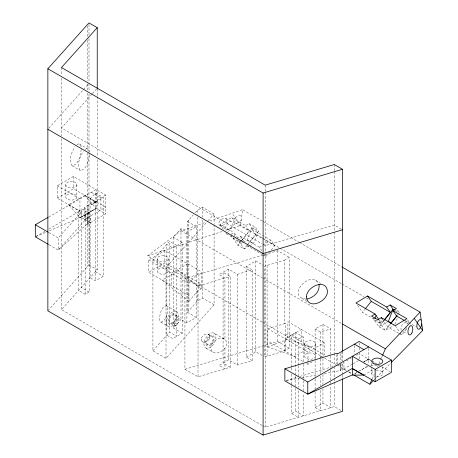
<?xml version="1.0" encoding="UTF-8"?>
<svg xmlns="http://www.w3.org/2000/svg" width="458" height="458" viewBox="0 0 458 458"><rect width="100%" height="100%" fill="white"/><g stroke="black" fill="none" stroke-linecap="round" stroke-linejoin="round"><path stroke-width="0.34" stroke-dasharray="2.29 1.72" d="M96.169 201.703L91.445 204.629L96.169 201.703L105.638 207.159L105.643 213.886L87.547 224.323L87.14 224.088L87.14 205.745M359.181 358.917L359.181 353.542L371.02 360.583M174.509 323.508L174.509 324.316M178.952 319.358L178.952 318.55M81.181 149.325C80.442 155.136 78.816 164.456 72.175 165.79C67.801 160.437 71.849 151.953 74.963 146.697M201.314 338.989L201.314 339.79M209.901 337.225L209.901 336.418M89.407 154.569C88.549 160.145 86.877 169.758 80.224 170.468C76.24 164.737 80.11 156.436 83.471 151.117M225.742 230.3L240.599 225.433L242.568 209.632L262.36 221.059M174.779 321.762L175.334 320.039A5.032 1.889 -73.4 0 1 178.128 316.93L178.683 317.405A4.408 1.655 -73.4 0 1 178.683 321.069L178.128 322.827A5.032 1.889 -73.4 0 1 175.334 325.941L170.09 322.947M166.855 314.583C166.655 318.19 159.802 327.081 159.516 318.453C159.905 314.451 161.542 305.039 166.855 305.955A8.25 3.097 -73.4 0 1 166.861 314.589L166.855 335.239L172.758 338.645L182.187 333.195L182.187 242.419L173.29 237.278L180.99 228.697L186.893 232.103L196.327 226.658L196.327 317.434L186.893 322.884L180.99 319.478L180.99 228.697M234.994 234.032L233.219 238.572L239.494 242.196L241.269 237.656M243.187 242.276L247.303 239.923L252.043 227.792L249.072 223.51L245.602 225.599L231.685 217.561L220.069 224.546L224.122 230.391M249.461 245.9L253.577 243.541L258.318 231.416L255.346 227.134L249.072 223.51M394.893 324.35L397.384 317.966M372.142 379.092L374.398 373.934M377.501 366.847L378.629 364.27M378.909 363.623L381.165 358.471M381.451 357.824L382.293 355.895M209.38 338.823L208.304 340.248A5.032 3.647 -41.9 0 1 202.911 341.863L201.835 341.078A4.408 3.2 -41.9 0 1 201.835 337.42L202.911 335.96A5.032 3.647 -41.9 0 1 208.304 334.351L212.249 336.59A4.632 2.674 -60 0 1 210.783 343.769A4.632 2.674 -60 0 1 206.77 341.45A4.632 2.674 -60 0 1 212.249 336.59M224.941 348.12L224.941 368.776L219.039 365.37L228.473 359.919L237.376 365.055L252.244 360.612L252.244 269.831L237.376 274.279L228.473 269.138L219.039 274.588L224.941 277.995L224.941 339.493A8.25 5.983 -41.9 0 1 224.952 348.126C222.411 351.63 217.407 354.343 213.176 352.317L205.671 347.983M241.801 240.29L240.473 241.933L226.555 233.901L227.884 232.252M228.324 231.708L235.412 222.937L231.685 217.561M242.242 239.74L249.329 230.975L245.602 225.599M240.988 241.481L237.891 245.311L244.166 248.934L248.871 246.238M241.429 240.931L252.043 227.792L258.318 231.416L247.704 244.555M247.635 244.463L255.604 234.593L251.877 229.223L255.346 227.134M247.263 245.099L244.166 248.934L238.332 240.519M262.778 254.814L265.863 256.594L269.407 252.209M271.176 250.016L274.72 245.631L270.993 240.255L262.972 235.63M383.747 320.634L381.537 323.377L362.421 312.339L364.631 309.602M383.821 320.732L378.955 326.754L385.23 330.373L393.468 325.661M398.7 333.287L387.811 327.001L390.021 324.258M390.096 324.356L385.23 330.373L377.85 319.73M397.613 315.047L399.382 312.86L396.41 308.577M399.307 333.636L401.729 335.033L407.483 327.911M188.982 301.416L197.621 290.91L201.188 288.855L201.165 271.583L164.84 250.618L148.61 259.984L148.61 272.281L188.982 295.559L188.982 301.416L162.138 280.096L178.322 270.695L201.188 288.855M48.811 128.211L88.989 83.419L88.989 91.268M91.995 94.027L61.475 128.051L262.119 243.891M92.47 93.501L97.239 88.182L97.239 96.043M78.633 211.791L81.312 208.796L89.173 213.336L89.173 292.038L85.245 294.305L78.633 290.486L78.633 211.791L85.245 215.609L89.173 213.336M90.089 199.018L95.453 193.036L103.313 197.575L103.313 276.277L95.453 280.811L90.089 277.714L90.089 199.018L95.453 202.115L103.313 197.575M48.943 244.709L58.235 250.068L58.235 237.965L85.154 207.955L84.226 207.422L84.226 219.525L85.154 220.063L85.154 207.955M87.547 224.323L87.547 218.082L88.423 217.103M47.861 310.833L88.989 264.982L88.989 152.606M262.119 425.453L61.475 309.614L97.239 269.745L97.239 158.949M214.086 224.689L214.086 304.747L166.019 358.339L152.915 350.776L152.915 259.995L169.609 241.383L176.794 245.534L176.794 336.309L169.609 332.165L169.609 241.383M196.327 317.434L187.431 312.299L187.431 221.517L193.385 214.876M195.268 212.781L197.621 210.153L202.55 207.308L214.086 213.972L214.086 223.979M166.019 358.339L166.019 267.558L207.394 221.432M207.869 220.899L214.086 213.972M188.982 295.559L188.965 283.284L197.621 273.632L198.909 272.888L198.909 290.172M152.915 350.776L169.609 332.165M182.187 333.195L173.29 328.06L180.99 319.478M187.431 312.299L197.621 300.935L202.55 298.089L214.086 304.747M374.129 379.934L375.543 378.497M376.487 377.535L390.628 363.154M87.14 224.088L58.235 250.068L87.14 217.848L87.547 218.082M262.148 322.043L147.602 255.913L181.013 230.803L205.934 222.233M76.778 144.739C78.627 142.713 81.238 144.785 81.072 147.115M85.028 149.503C87.077 147.316 89.653 149.886 89.373 152.279M231.09 234.319L233.986 232.578L237.341 237.421M236.786 238.292L240.261 236.202L259.377 247.24L262.211 251.333M259.377 247.24L270.993 240.255M68.597 204.726L79.95 211.264L57.17 198.119L57.17 185.822L73.394 176.456L96.169 189.601L96.186 208.424L79.967 217.808L68.597 204.726L84.816 195.343L96.186 201.892L91.445 204.629M48.766 216.972L96.169 189.601L105.638 195.056L105.638 207.159L84.226 219.525M105.638 195.056L84.226 207.422M198.909 285.185L201.188 283.863L164.84 262.909L148.61 272.281M57.17 198.119L73.394 188.753L96.169 201.898M35.93 236.488L45.102 231.193M48.766 229.074L79.944 211.075M182.187 242.419L172.758 247.864L166.855 244.458L166.855 305.955M252.244 360.612L246.341 357.206L246.341 266.424L255.776 260.98L263.487 265.428M284.355 260.23L289.284 257.385L289.284 348.166L284.355 351.011L264.672 356.897L264.672 266.115L284.355 260.23L284.355 323.703L267.638 328.701L267.672 346.843L294.454 356.49L304.295 362.169M284.355 323.703L285.643 322.964L285.643 340.248L267.672 346.843M246.341 357.206L255.776 351.755L263.487 356.21M291.729 367.013L291.729 334.821L295.656 332.548L303.522 337.088L303.522 363.56M315.098 359.69L315.098 328.924L322.959 324.39L330.819 328.924L330.819 368.993M267.638 328.701L307.988 352.002L324.218 342.63L324.218 354.927L320.01 357.355M306.757 363.589L307.988 364.299L313.398 361.173M338.342 365.564L341.954 363.48L341.954 369.909L340.26 370.224L340.26 363.984M346.425 360.898L351.366 358.047M352.483 364.127L341.954 369.909M353.089 363.778L359.175 360.263M368.638 359.192L363.898 361.929L368.633 359.204L372.222 361.265M357.223 372.308L354.028 374.157L357.057 372.394M367.688 366.274L359.507 370.997L367.419 366.423M291.729 385.613L291.729 413.517L295.656 411.25L303.522 415.79L303.522 393.611M315.098 391.888L315.098 407.626L322.959 403.086L330.819 407.626L330.819 385.447M285.643 335.256L287.927 333.945L324.218 354.927M285.643 340.248L287.927 338.931L310.73 347.141L294.454 356.49L267.672 340.987M356.227 355.242L358.001 354.223M363.898 361.734L368.633 359.009M363.738 375.113L373.367 369.572M242.597 242.614L237.891 245.311L230.901 235.223M388.367 321.361L378.955 326.754L373.121 318.339M80.98 217.218L48.445 231.193M35.976 236.557L45.823 232.326M80.9 217.241L96.186 208.424L105.643 213.886M209.764 220.916L242.568 209.632M147.602 255.913L222.514 231.359M230.265 367.184L223.08 363.034L223.08 272.252L230.265 276.403L230.265 367.184L198.028 376.82L184.929 369.257L184.929 278.475L277.748 250.721L289.284 257.385M184.929 278.475L198.028 286.038L230.265 276.403M184.929 369.257L277.748 341.502L289.284 348.166M291.729 334.821L298.341 338.639L303.522 337.088M315.098 328.924L320.463 332.021L330.819 328.924M286.221 380.501L297.168 377.232M299.904 376.413L334.1 366.188M262.737 425.808L265.211 427.24L334.271 406.595L341.342 410.677M286.176 380.661L299.343 378.199M301.977 377.707L317.778 374.747M324.367 373.516L340.672 370.459L340.672 364.225M305.778 299.091C286.256 296.916 309.511 269.607 318.55 283.273M370.762 365.73L379.985 365.759M166.191 305.566L176.668 311.555A8.525 4.923 -60 0 1 173.966 324.756A8.525 4.923 -60 0 1 166.58 320.497A8.525 4.923 -60 0 1 176.668 311.555M225.805 218.443L231.078 221.472M403.355 331.563L406.95 333.63M341.342 229.114L334.271 225.033L265.211 245.683L262.737 244.251M262.978 221.42L298.856 242.133M299.475 242.488L341.536 266.774M395.391 310.553L399.382 312.86M251.877 229.223L262.36 235.275M262.274 237.948L240.599 225.433L232.132 213.222M262.892 238.303L279.615 247.955M280.233 248.316L341.548 283.714M342.166 284.075L363.847 296.589M366.32 298.021L368.18 299.091M405.341 320.543L416.488 326.983M235.412 222.937L249.329 230.975M255.604 234.593L274.72 245.631M404.534 320.583L408.771 323.027M247.303 239.923L253.577 243.541M220.069 224.546L233.986 232.578M79.337 144.001L87.587 148.764M315.636 280.428L320.938 283.491M246.748 245.557L262.165 254.459M374.283 320.016L380.558 323.64L382.333 319.1L387.811 327.001M187.431 221.517L196.327 226.658M72.175 165.79L80.425 170.553M301.805 298.364L307.106 301.427M246.341 266.424L252.244 269.831M181.013 230.803L262.148 277.645M262.766 278.006L342.046 323.772M91.445 192.331L100.92 197.787L100.92 209.89M371.621 360.927L376.396 363.686L372.818 361.608M381.789 366.795L390.199 371.656M57.17 185.822L79.944 198.972L79.967 217.808M324.218 342.63L287.899 321.659L287.927 338.931M346.317 370.413L343.958 369.051L343.958 362.324L342.521 363.154L342.521 374.61M348.681 371.776L351.63 373.476M262.772 322.403L322.209 356.719M324.688 358.15L335.834 364.585M336.453 364.94L346.357 370.665M348.836 372.091L351.309 373.522M152.915 259.995L166.019 267.558M340.26 370.224L340.672 370.459M148.61 259.984L188.965 283.284M48.943 232.601L58.235 237.965M88.989 264.982L97.239 269.745M174.721 314.921A4.632 2.674 -60 0 1 173.25 322.1A4.632 2.674 -60 0 1 169.237 319.781A4.632 2.674 -60 0 1 174.721 314.921L178.288 316.982M95.453 271.737L103.313 276.277M202.596 341.72L207.617 344.616M315.098 407.626L320.463 410.723L320.463 389.976M160.758 322.054L168.143 326.319M89.173 292.038L81.312 287.498L81.312 208.796M291.729 413.517L298.341 417.335L298.341 390.147M219.932 225.651L226.985 229.739M406.252 322.604L407.964 323.6M214.195 333.224A8.525 4.923 -60 0 1 211.493 346.425A8.525 4.923 -60 0 1 204.113 342.166A8.525 4.923 -60 0 1 214.195 333.224L224.941 339.493C218.025 334.472 205.734 346.305 213.176 352.317M208.619 334.495L209.38 335.13A4.408 3.2 -41.9 0 1 209.38 338.788M175.174 325.884L174.779 325.461A4.408 1.655 -73.4 0 1 174.779 321.797M84.816 195.343L96.186 208.424L80.963 217.201L90.426 222.674L90.426 215.947M407.603 319.776L409.463 322.461M395.243 325.678L399.702 332.113M400.103 332.697L401.729 335.033M379.19 319.993L381.537 323.377M357.555 305.326L362.421 312.339M264.243 254.253L265.863 256.594M240.261 236.202L243.616 241.045M225.742 232.727L226.555 233.901M301.456 341.777L301.45 329.485L285.214 338.851L285.219 351.149M187.614 276.054L187.608 263.762L171.384 273.134L171.389 285.426M382.831 366.726L382.831 373.562A5.559 3.212 0 0 1 376.132 376.699M371.713 363.314L371.713 368.095M371.713 368.776L371.713 373.562A5.559 3.212 0 0 0 374.575 376.367M368.633 348.332L368.638 364.419M359.181 342.859L359.181 347.135M359.181 347.845L359.181 350.691M354.452 345.584L354.452 354.131M342.521 351.761L342.521 361.019M342.521 375.32L342.521 378.142M341.954 351.378L341.954 360.629M340.672 353.542L340.672 362.089M337.758 353.799L337.758 363.767M336.836 354.687L336.836 363.944M334.271 164.514L334.271 170.92M334.271 171.636L334.271 231.467M334.271 232.183L334.271 352.981M334.271 353.696L334.271 365.85M334.271 366.566L334.271 377.999M334.271 378.714L334.271 381.577M334.271 382.287L334.271 406.595M330.819 369.709L330.819 381.153M330.819 381.869L330.819 384.731M322.959 324.39L322.959 358.013M322.959 358.728L322.959 371.61M322.959 374.467L322.959 384.485M322.959 388.779L322.959 403.086M320.463 332.021L320.463 358.494M320.463 359.209L320.463 373.522M320.463 376.379L320.463 385.682M315.648 343.844L315.648 356.141M315.098 360.406L315.098 378.291M315.098 379.006L315.098 389.025M307.988 352.002L307.988 362.249M307.988 362.931L307.988 364.299M304.53 343.844L304.53 356.141M303.522 364.276L303.522 380.014M303.522 380.73L303.522 390.748M298.341 338.639L298.341 365.106M298.341 365.822L298.341 377.272M298.341 377.987L298.341 387.285M295.656 332.548L295.656 375.474M295.656 376.19L295.656 387.64M295.656 388.355L295.656 411.25M291.729 367.728L291.729 371.306M291.729 374.169L291.729 384.897M284.355 340.987L284.355 351.011M277.748 250.721L277.748 341.502M267.088 265.394L267.088 356.175M265.211 185.158L265.211 191.57M265.211 192.28L265.211 427.24M255.776 260.98L255.776 351.755M237.376 274.279L237.376 365.055M228.473 269.138L228.473 359.919M202.55 207.308L202.55 217.315M202.55 220.178L202.55 298.089M198.028 286.038L198.028 376.82M197.621 210.153L197.621 214.436M197.621 217.287L197.621 273.632M197.621 290.91L197.621 300.935M188.679 220.121L188.679 310.902M186.893 232.103L186.893 322.884M173.29 237.278L173.29 328.06M168.298 258.776L168.298 271.067M164.84 250.618L164.84 262.909M157.18 258.776L157.18 271.067M97.239 96.758L97.239 156.086M95.453 193.036L95.453 280.811M88.989 24.326L88.989 35.003M88.989 38.564L88.989 82.709M88.989 94.119L88.989 151.89M88.423 205.001L88.423 223.533M87.364 26.135L87.364 37.527M87.364 40.373L87.364 80.957M87.364 83.808L87.364 90.232M87.364 93.094L87.364 150.276M87.364 153.138L87.364 266.791M85.245 215.609L85.245 294.305M76.858 184.614L76.858 196.906M73.394 176.456L73.394 188.753M65.74 184.614L65.74 196.906M61.475 67.532L61.475 75.364M61.475 78.215L61.475 135.917M61.475 138.774L61.475 309.614M376.132 370.419A5.559 3.212 0 0 1 382.831 373.562M371.713 373.562A5.559 3.212 0 0 1 374.575 370.751M241.32 219.645A5.021 3.086 -38.2 0 1 239.316 221.855A5.101 3.137 -38.2 0 1 238.492 222.399M238.521 222.479A4.735 2.914 -38.3 0 1 233.746 222.474A4.735 2.914 -38.3 0 1 235.246 217.756M401.363 330.258A4.632 2.674 -60 0 1 402.988 323.932A4.632 2.674 -60 0 1 407.385 324.001M406.761 327.625A4.632 2.674 -60 0 1 404.672 330.218M235.309 217.808A5.095 3.137 -38.2 0 1 236.065 217.166A4.763 2.931 -38.2 0 1 241.641 216.542M68.036 187.213A5.559 3.212 0 0 0 76.829 184.94A5.559 3.212 0 0 0 69.032 181.683A5.559 3.212 0 0 0 68.036 187.213M68.036 199.505A5.559 3.212 0 0 0 76.829 197.238A5.559 3.212 0 0 0 69.032 193.98A5.559 3.212 0 0 0 68.036 199.505M173.508 323.062A6.04 3.487 -60 0 0 175.425 313.701A6.04 3.487 -60 0 0 168.275 320.039A6.04 3.487 -60 0 0 173.508 323.062M159.481 261.369A5.559 3.212 0 0 0 168.269 259.102A5.559 3.212 0 0 0 160.472 255.845A5.559 3.212 0 0 0 159.481 261.369M159.481 273.666A5.559 3.212 0 0 0 168.269 271.399A5.559 3.212 0 0 0 160.472 268.142A5.559 3.212 0 0 0 159.481 273.666M306.826 346.443A5.559 3.212 0 0 0 315.619 344.176A5.559 3.212 0 0 0 307.822 340.912A5.559 3.212 0 0 0 306.826 346.443M306.826 358.74A5.559 3.212 0 0 0 315.619 356.473A5.559 3.212 0 0 0 307.822 353.21A5.559 3.212 0 0 0 306.826 358.74M211.041 344.731A6.04 3.487 -60 0 0 212.953 335.37A6.04 3.487 -60 0 0 205.808 341.708A6.04 3.487 -60 0 0 211.041 344.731M229.613 228.989A4.632 2.674 -60 0 0 231.53 221.718A4.632 2.674 -60 0 0 225.949 226.109A4.632 2.674 -60 0 0 229.613 228.989M222.411 225.559A4.757 2.931 -38.3 0 0 226.67 219.187A4.757 2.931 -38.3 0 0 219.519 221.386A4.757 2.931 -38.3 0 0 222.411 225.559"/><path stroke-width="0.69" d="M374.787 318.716L376.058 315.476M353.788 374.953L369.887 384.245L371.862 379.734M382.579 355.248L385.396 348.807L420.1 312.133L342.16 267.134M365.078 309.053L371.278 301.381L367.545 296.005L355.929 302.984L375.05 314.022L378.795 319.426M384.193 320.09L390.393 312.413L386.666 307.043L367.545 296.005M384.262 320.182L393.107 309.236L390.136 304.954L386.666 307.043M390.468 323.709L396.668 316.037L392.941 310.661L396.41 308.577L390.136 304.954M390.537 323.806L397.172 315.596M342.521 378.852L342.521 411.353L263.104 435.1L47.861 310.833L47.861 68.752L88.989 22.9L97.239 27.663L97.239 88.182M97.239 27.663L61.475 67.532L265.211 185.158L334.271 164.514L342.521 169.277L342.521 351.051M369.887 384.245L373.184 380.89M391.573 362.198L422.682 330.556L420.1 312.133M375.05 314.022L371.575 316.112L377.85 319.73L381.325 317.646L395.243 325.678L406.859 318.699L392.941 310.661M48.325 244.349L35.318 236.843L35.318 224.735L48.159 217.327M391.401 360.051L375.171 369.423L352.397 356.272L352.385 375.085L363.732 375.119L352.402 368.564L375.171 381.714L391.401 372.348L391.401 360.051L359.181 341.439L337.758 353.799L336.836 353.267L284.859 368.805L284.859 380.907L307.77 394.138L352.895 374.718M284.859 368.805L307.77 382.035L368.633 346.906M352.397 368.375L307.77 394.138L307.77 382.035M47.861 68.752L263.104 193.018L342.521 169.277M342.521 229.796L263.104 253.537L47.861 129.27M306.751 299.005C313.444 298.021 320.222 291.632 318.986 284.47M394.819 310.226L393.107 309.236L388.367 321.361L391.218 323.01M371.278 301.381L390.393 312.413M396.668 316.037L403.927 320.228M342.664 324.132L385.396 348.807M35.318 224.735L48.325 232.246M354.452 344.158L363.898 349.631M414.215 318.35L422.682 330.556M381.325 317.646L381.995 318.613M375.171 369.423L375.171 381.714M263.104 193.018L263.104 435.1M421.738 323.817A5.021 2.439 -79.6 0 1 420.976 326.731A5.107 2.479 -79.6 0 1 420.576 327.527M420.621 327.625A4.74 2.313 -79.8 0 1 417.519 328.569A4.74 2.313 -79.8 0 1 417.324 322.873M417.393 322.93A5.107 2.473 -79.5 0 1 417.725 322.048M417.753 322.083A4.769 2.313 -79.5 0 1 421.188 320.194M306.505 296.818C307.61 310.707 327.71 301.473 327.436 291.5C326.331 277.617 306.23 286.851 306.505 296.818M374.009 363.864A5.559 3.212 0 0 0 382.802 361.597A5.559 3.212 0 0 0 375.005 358.333A5.559 3.212 0 0 0 374.009 363.864M411.874 333.063A4.757 2.313 -79.5 0 0 411.267 325.627A4.757 2.313 -79.5 0 0 407.964 332.21A4.757 2.313 -79.5 0 0 411.874 333.063"/></g></svg>
